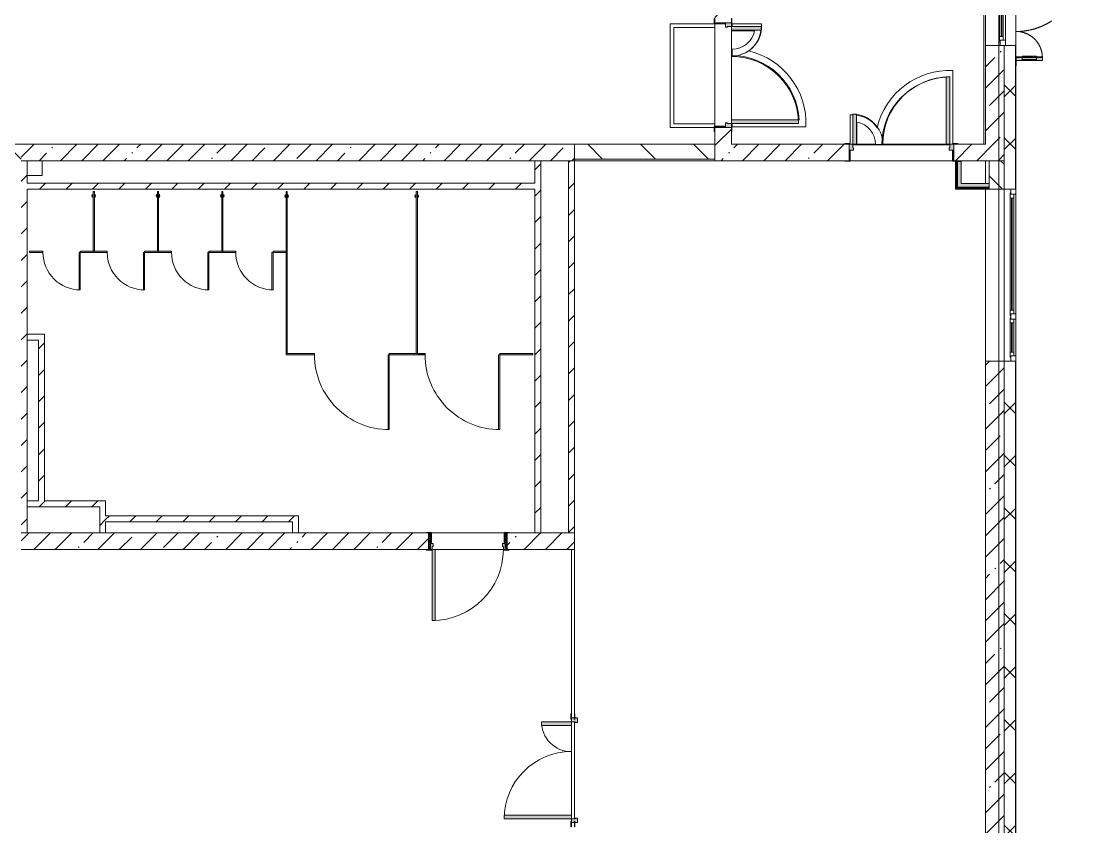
# Model space of a CAD drawing. Header units: millimetres. Extents: x 35363 to 232034, y -8553 to 29000.
# Drawn here: x 216954 to 231129, y 1470 to 12246 of the extents above; entities that cross this region are included whole.
import ezdxf

# ---------------------------------------------------------------- set-up
doc = ezdxf.new("R2010")
doc.units = ezdxf.units.MM
doc.linetypes.add('200_ШТРИХ__ш1_п0_6_', pattern=[800, 500, -300])
doc.linetypes.add('Осевая', pattern=[3175, 635, -476.25, 1587.5, -476.25])
for name, color, linetype, lineweight in [('A-DETL-MBND-1', 7, '200_ШТРИХ__ш1_п0_6_', 9), ('A-DOOR-7', 7, 'Continuous', 5), ('A-GENM', 7, 'Continuous', 5), ('A-GLAZ-2', 7, 'Continuous', 5), ('A-WALL', 7, 'Continuous', 9), ('A-WALL-2', 7, 'Continuous', 5), ('I-WALL-3', 7, 'Continuous', 5), ('Оси', 7, 'Continuous', 9), ('Оси-2', 7, 'Осевая', 9)]:
    doc.layers.add(name, color=color, linetype=linetype, lineweight=lineweight)
for name, color, linetype, lineweight, true_color in [('A-DOOR-3', 7, 'Continuous', 5, 0xaaaaaa), ('A-DOOR-4', 7, 'Continuous', 5, 0xe2e2e2), ('A-DOOR-FRAM-4', 7, 'Continuous', 5, 0xe2e2e2), ('A-DOOR-FRAM-5', 7, 'Continuous', 5, 0xaaaaaa), ('A-FLOR-1', 7, 'Continuous', 5, 0xaaaaaa), ('A-GENM-2', 7, 'Continuous', 5, 0xe2ddcd), ('I-WALL-2', 7, 'Continuous', 9, 0xe7e7e7)]:
    doc.layers.add(name, color=color, linetype=linetype, lineweight=lineweight, true_color=true_color)
pattern_1 = [(45, (105024.03, 0), (-176.7767, 176.7767), [])]
pattern_2 = [(45, (105024.03, 0), (-285.1231, 285.1231), []), (45, (105309.15, 0), (-285.1231, 285.1231), [504.031, -100.806, 16.764, -84.042])]
pattern_3 = [(45, (105024, 0), (-530.33, 530.33), []), (135, (105024, 0), (-530.33, -530.33), [])]

# ---------------------------------------------------------------- blocks, each defined once
blk = doc.blocks.new('110_Дверь_СКБ_2Ст - Д-5_п_ Из игровой в коридор-32679362-2_6_2_птичка')
at = {"layer": 'A-DOOR-4'}
for points in [[(612.5, 110), (662.5, 110), (662.5, 1010), (612.5, 1010), (612.5, 149.9)], [(-587.5, 110), (-587.5, 510), (-637.5, 510), (-637.5, 110)], [(697.5, -110), (712.5, -110), (712.5, 30), (697.5, 30)]]:
    blk.add_hatch(color=256, dxfattribs=at).paths.add_polyline_path(points)
h = blk.add_hatch(color=256, dxfattribs=at)
h.paths.add_polyline_path([(712.5, 30), (712.5, 110), (662.5, 110), (662.5, 60), (652.5, 60), (652.5, 30), (703.9, 30)])
h.paths.add_polyline_path([(-627.5, 30), (-627.5, 60), (-637.5, 60), (-637.5, 110), (-687.5, 110), (-687.5, 30)])
at = {"layer": 'A-DOOR-FRAM-4'}
for points in [[(-672.5, 110), (-672.5, 118), (-742.5, 118), (-742.5, 110)], [(-672.5, -110), (-672.5, 30), (-687.5, 30), (-687.5, -110)], [(767.5, 110), (767.5, 118), (697.5, 118), (697.5, 110), (703.9, 110)], [(-672.5, -118), (-672.5, -110), (-742.5, -110), (-742.5, -118)], [(767.5, -118), (767.5, -110), (697.5, -110), (697.5, -118), (703.9, -118)]]:
    blk.add_hatch(color=256, dxfattribs=at).paths.add_polyline_path(points)
at = {"layer": 'A-DOOR-3'}
for p, q in [((662.5, 1010), (612.5, 1010)), ((612.5, 1010), (612.5, 110)), ((662.5, 110), (662.5, 1010)), ((-637.5, 510), (-637.5, 110)), ((-587.5, 510), (-637.5, 510)), ((-587.5, 110), (-587.5, 510)), ((-637.5, 110), (-587.5, 110)), ((612.5, 110), (662.5, 110))]:
    blk.add_line(p, q, dxfattribs=at)
for centre, radius, start, end in [((662.5, 110), 900, 90, 180), ((-637.5, 110), 400, 360, 90)]:
    blk.add_arc(centre, radius, start, end, dxfattribs=at)
at = {"layer": 'A-DOOR-FRAM-5'}
for p, q in [((-672.5, 118), (-742.5, 118)), ((-742.5, 118), (-742.5, 110)), ((-742.5, 110), (-672.5, 110)), ((-637.5, 110), (-687.5, 110)), ((-687.5, 110), (-687.5, 30)), ((-687.5, 30), (-627.5, 30)), ((-672.5, 30), (-687.5, 30)), ((-687.5, 30), (-687.5, -110)), ((-672.5, 110), (-672.5, 118)), ((-672.5, -110), (-672.5, 30)), ((-637.5, 60), (-637.5, 110)), ((-627.5, 60), (-637.5, 60)), ((-627.5, 30), (-627.5, 60)), ((662.5, 60), (652.5, 60)), ((652.5, 60), (652.5, 30)), ((652.5, 30), (712.5, 30)), ((662.5, 110), (662.5, 60)), ((712.5, 110), (662.5, 110)), ((767.5, 118), (697.5, 118)), ((697.5, 118), (697.5, 110)), ((697.5, 110), (767.5, 110)), ((712.5, 30), (697.5, 30)), ((697.5, 30), (697.5, -110)), ((712.5, 30), (712.5, 110)), ((712.5, -110), (712.5, 30)), ((767.5, 110), (767.5, 118)), ((-672.5, -110), (-742.5, -110)), ((-742.5, -110), (-742.5, -118)), ((-742.5, -118), (-672.5, -118)), ((-687.5, -110), (-672.5, -110)), ((-672.5, -118), (-672.5, -110)), ((697.5, -110), (712.5, -110)), ((767.5, -110), (697.5, -110)), ((697.5, -110), (697.5, -118)), ((697.5, -118), (767.5, -118)), ((767.5, -118), (767.5, -110))]:
    blk.add_line(p, q, dxfattribs=at)
blk = doc.blocks.new('110_Дверь_СКБ_2Ст - Д-1_л_Лестничная клетка EIS60 2-32142534-2_6_2_птичка')
at = {"layer": 'A-DOOR-4'}
for points in [[(662, 110), (662, 1010), (612, 1010), (612, 110)], [(-588, 510), (-638, 510), (-638, 110), (-588, 110), (-588, 343)], [(712, 30), (698, 30), (698, -110), (712, -110)]]:
    blk.add_hatch(color=256, dxfattribs=at).paths.add_polyline_path(points)
h = blk.add_hatch(color=256, dxfattribs=at)
h.paths.add_polyline_path([(712, 110), (662, 110), (662, 60), (652, 60), (652, 30), (712, 30)])
h.paths.add_polyline_path([(-628, 30), (-628, 60), (-638, 60), (-638, 110), (-688, 110), (-688, 30)])
at = {"layer": 'A-DOOR-FRAM-4'}
for points in [[(-672, 110), (-672, 118), (-743, 118), (-743, 110)], [(-672, 30), (-688, 30), (-688, -110), (-672, -110)], [(768, 110), (768, 118), (698, 118), (698, 110)], [(-672, -110), (-743, -113), (-743, -118), (-672, -113)], [(768, -118), (768, -110), (698, -110), (698, -118)]]:
    blk.add_hatch(color=256, dxfattribs=at).paths.add_polyline_path(points)
at = {"layer": 'A-DOOR-3'}
for p, q in [((662, 1010), (612, 1010)), ((612, 1010), (612, 110)), ((662, 110), (662, 1010)), ((-638, 510), (-638, 110)), ((-588, 510), (-638, 510)), ((-588, 110), (-588, 510)), ((-638, 110), (-588, 110)), ((612, 110), (662, 110))]:
    blk.add_line(p, q, dxfattribs=at)
for centre, radius, start, end in [((662, 110), 900, 90, 180), ((-638, 110), 400, 360, 90)]:
    blk.add_arc(centre, radius, start, end, dxfattribs=at)
at = {"layer": 'A-DOOR-FRAM-5'}
for p, q in [((-672, 118), (-743, 118)), ((-743, 118), (-743, 110)), ((-743, 110), (-672, 110)), ((-638, 110), (-688, 110)), ((-688, 110), (-688, 30)), ((-688, 30), (-628, 30)), ((-672, 30), (-688, 30)), ((-688, 30), (-688, -110)), ((-672, 110), (-672, 118)), ((-672, -110), (-672, 30)), ((-638, 60), (-638, 110)), ((-628, 60), (-638, 60)), ((-628, 30), (-628, 60)), ((662, 60), (652, 60)), ((652, 60), (652, 30)), ((652, 30), (712, 30)), ((662, 110), (662, 60)), ((712, 110), (662, 110)), ((768, 118), (698, 118)), ((698, 118), (698, 110)), ((698, 110), (768, 110)), ((712, 30), (698, 30)), ((698, 30), (698, -110)), ((712, 30), (712, 110)), ((712, -110), (712, 30)), ((768, 110), (768, 118)), ((-672, -110), (-743, -110)), ((-743, -110), (-743, -118)), ((-743, -118), (-672, -118)), ((-688, -110), (-672, -110)), ((-672, -118), (-672, -110)), ((698, -110), (712, -110)), ((768, -110), (698, -110)), ((698, -110), (698, -118)), ((698, -118), (768, -118)), ((768, -118), (768, -110))]:
    blk.add_line(p, q, dxfattribs=at)
blk = doc.blocks.new('110_Дверь_СКБ_1Ст_Внутренняя1 - Д-7а_л__950x2100h_Туалет-V118-2_6_2_птичка')
at = {"layer": 'A-DOOR-3'}
h = blk.add_hatch(dxfattribs=at)
h.set_pattern_fill('FP_124', color=256, style=0, pattern_type=2)
h.set_pattern_definition([(135, (1776.41, 174.685), (-14.14214, -14.14214), []), (225, (1776.41, 174.685), (14.14214, -14.14214), [])])
h.paths.add_polyline_path([(537.5, 110), (512.5, 110), (512.5, -110), (537.5, -110)])
at = {"layer": 'A-DOOR-4'}
h = blk.add_hatch(color=256, dxfattribs=at)
h.paths.add_polyline_path([(487.5, 110), (487.5, 70), (477.5, 70), (477.5, 30), (512.5, 30), (512.5, 110)])
h.paths.add_polyline_path([(-462.5, 110), (-487.5, 110), (-487.5, 30), (-452.5, 30), (-452.5, 70), (-462.5, 70)])
at = {"layer": 'A-DOOR-FRAM-4'}
for points in [[(447.5, 1060), (447.5, 110), (487.5, 110), (487.5, 1060)], [(-472.5, 118), (-542.5, 118), (-542.5, 110), (-472.5, 110)], [(-472.5, 30), (-487.5, 30), (-487.5, -110), (-472.5, -110)], [(567.5, 118), (497.5, 118), (497.5, 110), (567.5, 110)], [(512.5, 30), (497.5, 30), (497.5, -110), (512.5, -110)], [(-472.5, -110), (-542.5, -110), (-542.5, -118), (-472.5, -118)], [(567.5, -110), (497.5, -110), (497.5, -118), (567.5, -118)]]:
    blk.add_hatch(color=256, dxfattribs=at).paths.add_polyline_path(points)
at = {"layer": 'A-DOOR-FRAM-5'}
h = blk.add_hatch(dxfattribs=at)
h.set_pattern_fill('FP_125', color=256, style=0, pattern_type=2)
h.set_pattern_definition([(45, (-346.384, 174.685), (-14.1421, 14.1421), []), (135, (-346.384, 174.685), (-14.1421, -14.1421), [])])
h.paths.add_polyline_path([(-510.2, 110), (-512.5, 110), (-510.2, -110), (-487.5, -110), (-487.5, 110)])
at = {"layer": 'A-DOOR-3'}
for p, q in [((487.5, 1060), (447.5, 1060)), ((447.5, 1060), (447.5, 110)), ((487.5, 110), (487.5, 1060)), ((447.5, 110), (487.5, 110))]:
    blk.add_line(p, q, dxfattribs=at)
blk.add_arc((487.5, 110), 950, 90, 180, dxfattribs=at)
at = {"layer": 'A-DOOR-FRAM-5'}
for p, q in [((-472.5, 118), (-542.5, 118)), ((-542.5, 118), (-542.5, 110)), ((-542.5, 110), (-472.5, 110)), ((-487.5, 110), (-512.5, 110)), ((-512.5, 110), (-512.5, -110)), ((-462.5, 110), (-487.5, 110)), ((-487.5, 110), (-487.5, 30)), ((-487.5, -110), (-487.5, 110)), ((-472.5, 110), (-487.5, 110)), ((-487.5, 110), (-487.5, 109)), ((-487.5, 109), (-472.5, 109)), ((-487.5, 30), (-452.5, 30)), ((-472.5, 30), (-487.5, 30)), ((-487.5, 30), (-487.5, -110)), ((-472.5, 110), (-472.5, 118)), ((-472.5, 109), (-472.5, 110)), ((-472.5, -110), (-472.5, 30)), ((-462.5, 70), (-462.5, 110)), ((-452.5, 70), (-462.5, 70)), ((-452.5, 30), (-452.5, 70)), ((487.5, 70), (477.5, 70)), ((477.5, 70), (477.5, 30)), ((477.5, 30), (512.5, 30)), ((487.5, 110), (487.5, 70)), ((512.5, 110), (487.5, 110)), ((567.5, 118), (497.5, 118)), ((497.5, 118), (497.5, 110)), ((512.5, 110), (497.5, 110)), ((497.5, 110), (497.5, 109)), ((497.5, 110), (567.5, 110)), ((497.5, 109), (512.5, 109)), ((512.5, 30), (497.5, 30)), ((497.5, 30), (497.5, -110)), ((512.5, 30), (512.5, 110)), ((537.5, 110), (512.5, 110)), ((512.5, 110), (512.5, -110)), ((512.5, 109), (512.5, 110)), ((512.5, -110), (512.5, 30)), ((537.5, -110), (537.5, 110)), ((567.5, 110), (567.5, 118)), ((-472.5, -110), (-542.5, -110)), ((-542.5, -110), (-542.5, -118)), ((-542.5, -118), (-472.5, -118)), ((-512.5, -110), (-487.5, -110)), ((-487.5, -110), (-472.5, -110)), ((-472.5, -118), (-472.5, -110)), ((497.5, -110), (512.5, -110)), ((567.5, -110), (497.5, -110)), ((497.5, -110), (497.5, -118)), ((497.5, -118), (567.5, -118)), ((512.5, -110), (537.5, -110)), ((567.5, -118), (567.5, -110))]:
    blk.add_line(p, q, dxfattribs=at)
blk = doc.blocks.new('120_Окно_СКБ_1Ст - 120_Окно_СКБ_1Ст 1200х2500_h_ с форточкой2-24160662-2_6_2_птичка')
at = {"layer": 'A-GLAZ-2'}
for p, q in [((-600, -127), (-600, -57)), ((-600, -57), (-530, -57)), ((600, -57), (-600, -57)), ((-530, -127), (-600, -127)), ((-600, -127), (-550, -127)), ((-530, -127), (-550, -127)), ((-550, -127), (-550, -137)), ((-550, -137), (550, -137)), ((550, -137), (-550, -137)), ((-530, -57), (-530, -127)), ((530, -87), (-530, -87)), ((-530, -87), (-530, -127)), ((-480, -137), (-480, -87)), ((-480, -107), (480, -107)), ((480, -117), (-480, -117)), ((480, -137), (480, -87)), ((530, -127), (530, -57)), ((530, -57), (600, -57)), ((530, -127), (530, -87)), ((600, -127), (530, -127)), ((550, -127), (530, -127)), ((550, -127), (600, -127)), ((550, -137), (550, -127)), ((600, -57), (600, -127))]:
    blk.add_line(p, q, dxfattribs=at)
blk = doc.blocks.new('120_Окно_СКБ_2Ст_Фрамуга сверху - 120_Окно_СКБ_2Ст_2300х2500_h_ ДОО-22877051-2_6_2_птичка')
at = {"layer": 'A-GLAZ-2'}
for p, q in [((-1150, 13), (-1150, 83)), ((-1150, 83), (-1080, 83)), ((1150, 83), (-1150, 83)), ((-1080, 13), (-1150, 13)), ((-1150, 13), (-1100, 13)), ((-1080, 13), (-1100, 13)), ((-1100, 13), (-1100, 3)), ((-1100, 3), (540, 3)), ((540, 3), (-1100, 3)), ((-1080, 83), (-1080, 13)), ((-1080, 83), (1080, 83)), ((520, 53), (-1080, 53)), ((-1080, 53), (-1080, 13)), ((-1030, 3), (-1030, 53)), ((-1030, 33), (470, 33)), ((470, 23), (-1030, 23)), ((470, 3), (470, 53)), ((520, 13), (520, 83)), ((520, 83), (590, 83)), ((520, 13), (520, 53)), ((590, 13), (520, 13)), ((540, 13), (520, 13)), ((540, 13), (570, 13)), ((540, 13), (570, 13)), ((540, 3), (540, 13)), ((590, 13), (570, 13)), ((570, 13), (570, 3)), ((570, 3), (1100, 3)), ((1100, 3), (570, 3)), ((590, 83), (590, 13)), ((1080, 53), (590, 53)), ((590, 53), (590, 13)), ((640, 3), (640, 53)), ((640, 33), (1030, 33)), ((1030, 23), (640, 23)), ((1030, 3), (1030, 53)), ((1080, 13), (1080, 83)), ((1080, 83), (1150, 83)), ((1080, 13), (1080, 53)), ((1150, 13), (1080, 13)), ((1100, 13), (1080, 13)), ((1100, 13), (1150, 13)), ((1100, 3), (1100, 13)), ((1150, 83), (1150, 13))]:
    blk.add_line(p, q, dxfattribs=at)
blk = doc.blocks.new('Дверь_Витражная_СКБ_2Ст - ВН-6-31912847-2_6_2_птичка')
at = {"layer": 'A-DETL-MBND-1'}
for points in [[(-643, -20), (-643, -370), (-598, -370), (-598, -20)], [(562, -884), (607, -884), (607, -20), (562, -20)]]:
    blk.add_hatch(color=256, dxfattribs=at).paths.add_polyline_path(points)
for p, q in [((-607, -20), (-715, -20)), ((-715, -20), (-607, -20)), ((-598, -20), (-643, -20)), ((-643, -370), (-643, -20)), ((-598, -20), (-643, -20)), ((-643, -20), (-643, -370)), ((-643, -100), (-598, -100)), ((-633, -290), (-633, -100)), ((-607, -370), (-607, -20)), ((-598, -370), (-598, -20)), ((-598, -370), (-598, -20)), ((-589, -290), (-589, -100)), ((553, -804), (553, -100)), ((562, -20), (607, -20)), ((562, -884), (562, -20)), ((562, -20), (562, -884)), ((607, -20), (562, -20)), ((607, -100), (562, -100)), ((597, -804), (597, -100)), ((607, -884), (607, -20)), ((607, -884), (607, -20)), ((607, -20), (715, -20)), ((607, -20), (715, -20)), ((607, -884), (607, -20)), ((-643, -290), (-598, -290)), ((-643, -370), (-598, -370)), ((-643, -370), (-598, -370)), ((607, -804), (562, -804)), ((607, -884), (562, -884)), ((562, -884), (607, -884))]:
    blk.add_line(p, q, dxfattribs=at)
for centre, radius, start, end in [((-607, -20), 350, 270, 0), ((607, -20), 864, 180, 270)]:
    blk.add_arc(centre, radius, start, end, dxfattribs=at)
blk = doc.blocks.new('131_Сантехническая перегородка_Дверь 5 - СД-1-V203-2_6_2_птичка')
at = {"layer": 'A-GENM-2'}
for points in [[(70, 8), (70, -8), (250, -8), (250, 8)], [(750, 8), (750, -8), (930, -8), (930, 8)]]:
    blk.add_hatch(color=256, dxfattribs=at).paths.add_polyline_path(points)
at = {"layer": 'A-DOOR-7'}
for p, q in [((266, 508), (250, 508)), ((250, 8), (250, 508)), ((266, 8), (266, 508)), ((266, 8), (250, 8))]:
    blk.add_line(p, q, dxfattribs=at)
blk.add_arc((250, 8), 500, 360, 90, dxfattribs=at)
at = {"layer": 'A-GENM'}
for p, q in [((250, 8), (70, 8)), ((70, 8), (70, -8)), ((250, -8), (250, 8)), ((930, 8), (750, 8)), ((750, 8), (750, -8)), ((930, -8), (930, 8)), ((70, -8), (250, -8)), ((750, -8), (930, -8))]:
    blk.add_line(p, q, dxfattribs=at)
blk = doc.blocks.new('131_Сантехническая перегородка 6 - СП-1-V201-2_6_2_птичка')
at = {"layer": 'A-GENM-2'}
blk.add_hatch(color=256, dxfattribs=at).paths.add_polyline_path([(800, 8), (0, 8), (0, -8), (800, -8)])
at = {"layer": 'A-GENM'}
for p, q in [((800, 8), (0, 8)), ((0, 8), (0, -8)), ((800, -8), (800, 8)), ((0, -8), (800, -8))]:
    blk.add_line(p, q, dxfattribs=at)
at = {"layer": 'A-GENM', "flags": 128}
for points in [[(71, 8), (71, 9), (71, 9), (70, 9), (70, 10), (70, 10), (69, 11), (69, 11), (68, 12), (68, 12), (67, 12), (67, 13), (66, 13), (66, 13), (65, 14), (65, 14), (64, 14), (64, 14), (63, 14), (62, 15), (62, 15), (61, 15), (61, 15), (60, 15), (59, 15), (59, 15), (58, 15), (58, 15), (57, 15), (56, 15), (56, 15), (55, 15), (55, 15), (54, 14), (54, 14), (53, 14), (52, 14), (52, 13), (51, 13), (51, 13), (50, 13), (50, 12), (49, 12), (49, 11), (48, 11), (48, 11), (48, 10), (47, 10), (47, 9), (46, 9), (46, 8), (46, 8)], [(46, -8), (46, -9), (47, -9), (47, -9), (47, -10), (48, -10), (48, -11), (49, -11), (49, -12), (50, -12), (50, -12), (51, -13), (51, -13), (52, -13), (52, -14), (53, -14), (53, -14), (54, -14), (54, -14), (55, -15), (56, -15), (56, -15), (57, -15), (57, -15), (58, -15), (59, -15), (59, -15), (60, -15), (60, -15), (61, -15), (62, -15), (62, -15), (63, -15), (63, -14), (64, -14), (64, -14), (65, -14), (66, -13), (66, -13), (67, -13), (67, -13), (68, -12), (68, -12), (69, -11), (69, -11), (69, -11), (70, -10), (70, -10), (71, -9), (71, -9), (71, -8), (71, -8)]]:
    blk.add_lwpolyline(points, dxfattribs=at)
at = {"layer": 'A-GENM'}
for radius, start, end in [(24.6, 19.9113, 160.0887), (17.6, 45, 135), (17.6, 45, 135), (15.1, 45, 135), (24.6, 199.9113, 340.0887), (17.6, 225, 315), (17.6, 225, 315), (15.1, 225, 315)]:
    blk.add_arc((59, 0), radius, start, end, dxfattribs=at)
blk = doc.blocks.new('131_Сантехническая перегородка 7 - СП-1-V200-2_6_2_птичка')
at = {"layer": 'A-GENM-2'}
blk.add_hatch(color=256, dxfattribs=at).paths.add_polyline_path([(2166, 8), (-4, 8), (-4, -8), (2166, -8)])
at = {"layer": 'A-GENM'}
for p, q in [((2166, 8), (-4, 8)), ((-4, 8), (-4, -8)), ((2166, -8), (2166, 8)), ((-4, -8), (2166, -8))]:
    blk.add_line(p, q, dxfattribs=at)
at = {"layer": 'A-GENM', "flags": 128}
for points in [[(71, 8), (71, 9), (71, 9), (70, 9), (70, 10), (70, 10), (69, 11), (69, 11), (68, 12), (68, 12), (67, 12), (67, 13), (66, 13), (66, 13), (65, 14), (65, 14), (64, 14), (64, 14), (63, 14), (62, 15), (62, 15), (61, 15), (61, 15), (60, 15), (59, 15), (59, 15), (58, 15), (58, 15), (57, 15), (56, 15), (56, 15), (55, 15), (55, 15), (54, 14), (54, 14), (53, 14), (52, 14), (52, 13), (51, 13), (51, 13), (50, 13), (50, 12), (49, 12), (49, 11), (48, 11), (48, 11), (48, 10), (47, 10), (47, 9), (46, 9), (46, 8), (46, 8)], [(46, -8), (46, -9), (47, -9), (47, -9), (47, -10), (48, -10), (48, -11), (49, -11), (49, -12), (50, -12), (50, -12), (51, -13), (51, -13), (52, -13), (52, -14), (53, -14), (53, -14), (54, -14), (54, -14), (55, -15), (56, -15), (56, -15), (57, -15), (57, -15), (58, -15), (59, -15), (59, -15), (60, -15), (60, -15), (61, -15), (62, -15), (62, -15), (63, -15), (63, -14), (64, -14), (64, -14), (65, -14), (66, -13), (66, -13), (67, -13), (67, -13), (68, -12), (68, -12), (69, -11), (69, -11), (69, -11), (70, -10), (70, -10), (71, -9), (71, -9), (71, -8), (71, -8)]]:
    blk.add_lwpolyline(points, dxfattribs=at)
at = {"layer": 'A-GENM'}
for radius, start, end in [(24.6, 19.9113, 160.0887), (17.6, 45, 135), (17.6, 45, 135), (15.1, 45, 135), (24.6, 199.9113, 340.0887), (17.6, 225, 315), (17.6, 225, 315), (15.1, 225, 315)]:
    blk.add_arc((59, 0), radius, start, end, dxfattribs=at)
blk = doc.blocks.new('131_Сантехническая перегородка_Дверь МГН - СД-1-V202-2_6_2_птичка')
at = {"layer": 'A-GENM-2'}
for points in [[(-370, 8), (-370, -8), (10, -8), (10, 8)], [(1010, 8), (1010, -8), (1390, -8), (1390, 8)]]:
    blk.add_hatch(color=256, dxfattribs=at).paths.add_polyline_path(points)
at = {"layer": 'A-DOOR-7'}
for p, q in [((10, 1008), (26, 1008)), ((10, 8), (10, 1008)), ((26, 8), (26, 1008)), ((10, 8), (26, 8))]:
    blk.add_line(p, q, dxfattribs=at)
blk.add_arc((10, 8), 1000, 360, 90, dxfattribs=at)
at = {"layer": 'A-GENM'}
for p, q in [((10, 8), (-370, 8)), ((-370, 8), (-370, -8)), ((10, -8), (10, 8)), ((1390, 8), (1010, 8)), ((1010, 8), (1010, -8)), ((1390, -8), (1390, 8)), ((-370, -8), (10, -8)), ((1010, -8), (1390, -8))]:
    blk.add_line(p, q, dxfattribs=at)
blk = doc.blocks.new('131_Сантехническая перегородка_Дверь МГН 2 - СД-1-V204-2_6_2_птичка')
at = {"layer": 'A-GENM-2'}
for points in [[(-430, 8), (-430, -8), (10, -8), (10, 8)], [(1010, 8), (1010, -8), (1110, -8), (1110, 8)]]:
    blk.add_hatch(color=256, dxfattribs=at).paths.add_polyline_path(points)
at = {"layer": 'A-DOOR-7'}
for p, q in [((10, 1008), (26, 1008)), ((10, 8), (10, 1008)), ((26, 8), (26, 1008)), ((10, 8), (26, 8))]:
    blk.add_line(p, q, dxfattribs=at)
blk.add_arc((10, 8), 1000, 360, 90, dxfattribs=at)
at = {"layer": 'A-GENM'}
for p, q in [((10, 8), (-430, 8)), ((-430, 8), (-430, -8)), ((10, -8), (10, 8)), ((1110, 8), (1010, 8)), ((1010, 8), (1010, -8)), ((1110, -8), (1110, 8)), ((-430, -8), (10, -8)), ((1010, -8), (1110, -8))]:
    blk.add_line(p, q, dxfattribs=at)
blk = doc.blocks.new('110_Дверь_СКБ_2Ст - Д-5_п__в составе перегородки _не входит в спец__-32680317-2_6_2_птичка')
at = {"layer": 'A-DOOR-4'}
h = blk.add_hatch(color=256, dxfattribs=at)
h.paths.add_polyline_path([(712, -20), (712, 60), (652, 60), (652, 30), (662, 30), (662, -20)])
h.paths.add_polyline_path([(-628, 60), (-688, 60), (-688, -20), (-638, -20), (-638, 30), (-628, 30)])
for points in [[(-588, -380), (-588, -20), (-638, -20), (-638, -420), (-588, -420)], [(662, -920), (662, -20), (612, -20), (612, -920)]]:
    blk.add_hatch(color=256, dxfattribs=at).paths.add_polyline_path(points)
at = {"layer": 'A-DOOR-FRAM-4'}
for points in [[(-672, 28), (-743, 28), (-743, 20), (-672, 20)], [(768, 28), (698, 28), (698, 20), (768, 20)], [(-672, -20), (-743, -20), (-743, -28), (-672, -28)], [(768, -20), (698, -20), (698, -28), (768, -28)]]:
    blk.add_hatch(color=256, dxfattribs=at).paths.add_polyline_path(points)
at = {"layer": 'A-DOOR-3'}
for p, q in [((-638, -20), (-588, -20)), ((-638, -420), (-638, -20)), ((-588, -20), (-588, -420)), ((612, -20), (662, -20)), ((612, -920), (612, -20)), ((662, -20), (662, -920)), ((-588, -420), (-638, -420)), ((662, -920), (612, -920))]:
    blk.add_line(p, q, dxfattribs=at)
for centre, radius, start, end in [((-638, -20), 400, 270, 0), ((662, -20), 900, 180, 270)]:
    blk.add_arc(centre, radius, start, end, dxfattribs=at)
at = {"layer": 'A-DOOR-FRAM-5'}
for p, q in [((-743, 28), (-672, 28)), ((-743, 20), (-743, 28)), ((-672, 20), (-743, 20)), ((-688, 60), (-628, 60)), ((-688, -20), (-688, 60)), ((-688, 20), (-672, 20)), ((-688, 19), (-688, 20)), ((-672, 19), (-688, 19)), ((-672, 28), (-672, 20)), ((-672, 20), (-672, 19)), ((-638, 30), (-638, -20)), ((-628, 30), (-638, 30)), ((-628, 60), (-628, 30)), ((652, 60), (712, 60)), ((652, 30), (652, 60)), ((662, 30), (652, 30)), ((662, -20), (662, 30)), ((698, 20), (698, 28)), ((698, 28), (768, 28)), ((698, 19), (698, 20)), ((698, 20), (712, 20)), ((768, 20), (698, 20)), ((712, 19), (698, 19)), ((712, 60), (712, -20)), ((712, 20), (712, 19)), ((768, 28), (768, 20)), ((-743, -20), (-672, -20)), ((-743, -28), (-743, -20)), ((-672, -28), (-743, -28)), ((-638, -20), (-688, -20)), ((-672, -20), (-672, -28)), ((712, -20), (662, -20)), ((698, -28), (698, -20)), ((698, -20), (768, -20)), ((768, -28), (698, -28)), ((768, -20), (768, -28))]:
    blk.add_line(p, q, dxfattribs=at)

msp = doc.modelspace()

# ---------------------------------------------------------------- hatches: boundary and pattern name
at = {"layer": 'A-WALL-2'}
h = msp.add_hatch(dxfattribs=at)
h.set_pattern_fill('FP_83', color=256, style=0, pattern_type=2)
h.set_pattern_definition([(45, (105024.03, 0), (-353.5534, 353.5534), []), (135, (105024.03, 0), (-353.5534, -353.5534), [])])
h.paths.add_polyline_path([(230104, -250), (230254, -250), (230254, 7700), (230104, 7700), (230104, -100)])
h.paths.add_polyline_path([(230254, 10000), (230254, 11920), (230104, 11920), (230104, 10000)])
h.paths.add_polyline_path([(230254, 13120), (230254, 21400), (230104, 21400), (230104, 13120)])
h = msp.add_hatch(dxfattribs=at)
h.set_pattern_fill('FP_93', color=256, style=0, pattern_type=2)
h.set_pattern_definition([(135, (105024.03, 0), (-176.7767, -176.7767), [])])
h.paths.add_polyline_path([(230104, 10000), (230104, 10380), (229904, 10380), (229904, 10000)])
at = {"layer": 'I-WALL-2'}
for points in [[(229529, 10025), (229529, 10370), (229479, 10370), (229479, 10025)], [(229904, 10025), (229904, 10075), (229529, 10075), (229529, 10025), (229875.9, 10025)]]:
    msp.add_hatch(color=256, dxfattribs=at).paths.add_polyline_path(points)
at = {"layer": 'I-WALL-3'}
h = msp.add_hatch(dxfattribs=at)
h.set_pattern_fill('FP_91', color=256, style=0, pattern_type=2)
h.set_pattern_definition(pattern_2)
h.paths.add_polyline_path([(230104, 10600), (230104, 11920), (229854, 11920), (229854, 10600), (229875.9, 10600)])
h.paths.add_polyline_path([(229854, 13120), (230104, 13120), (230104, 21400), (229854, 21400), (229854, 13577.7)])
h = msp.add_hatch(dxfattribs=at)
h.set_pattern_fill('FP_91', color=256, style=0, pattern_type=2)
h.set_pattern_definition(pattern_2)
h.paths.add_polyline_path([(226234, 10600), (226454, 10600), (226454, 10825), (226234, 10825), (226234, 10639.9)])
h.paths.add_polyline_path([(226404, 12225), (226454, 12225), (226454, 13400), (226234, 13400), (226234, 12225), (226374, 12225)])
h.paths.add_polyline_path([(226247.2, 13900), (226454, 13900), (226454, 18600), (226234, 18600), (226234, 13900)])
h = msp.add_hatch(dxfattribs=at)
h.set_pattern_fill('FP_94', color=256, style=0, pattern_type=2)
h.set_pattern_definition([(135, (105024.03, 0), (-353.5534, -353.5534), [])])
h.paths.add_polyline_path([(224354, 10400), (226234, 10400), (226234, 10600), (224354, 10600)])
h.paths.add_polyline_path([(212674, 10400), (212729, 10400), (212729, 10600), (212374, 10600), (212374, 10400)])
h.paths.add_polyline_path([(216664.9, 10400), (216954, 10400), (216954, 10600), (216204, 10600), (216204, 10400), (216234, 10400)])
h.paths.add_polyline_path([(214694, 10400), (215254, 10400), (215254, 10600), (214129, 10600), (214129, 10400), (214329, 10400)])
h = msp.add_hatch(dxfattribs=at)
h.set_pattern_fill('FP_91', color=256, style=0, pattern_type=2)
h.set_pattern_definition(pattern_2)
h.paths.add_polyline_path([(224274, 10380), (224354, 10380), (224354, 10600), (216954, 10600), (216954, 10380), (222131.6, 10380)])
h = msp.add_hatch(dxfattribs=at)
h.set_pattern_fill('FP_91', color=256, style=0, pattern_type=2)
h.set_pattern_definition(pattern_2)
h.paths.add_polyline_path([(230104, 10380), (230104, 10600), (229429, 10600), (229429, 10380), (229904, 10380)])
h.paths.add_polyline_path([(227598.2, 10380), (228029, 10380), (228029, 10600), (226234, 10600), (226234, 10380)])
h = msp.add_hatch(dxfattribs=at)
h.set_pattern_fill('FP_95', color=256, style=0, pattern_type=2)
h.set_pattern_definition(pattern_1)
h.paths.add_polyline_path([(217034, 5400), (217034, 10380), (216954, 10380), (216954, 5400)])
h = msp.add_hatch(dxfattribs=at)
h.set_pattern_fill('FP_95', color=256, style=0, pattern_type=2)
h.set_pattern_definition(pattern_1)
h.paths.add_polyline_path([(223824, 5400), (223904, 5400), (223904, 10380), (223824, 10380), (223824, 5939.6)])
h = msp.add_hatch(dxfattribs=at)
h.set_pattern_fill('FP_95', color=256, style=0, pattern_type=2)
h.set_pattern_definition(pattern_1)
h.paths.add_polyline_path([(224354, 5400), (224354, 10380), (224274, 10380), (224274, 5400)])
h = msp.add_hatch(dxfattribs=at)
h.set_pattern_fill('FP_183', color=256, style=0, pattern_type=2)
h.set_pattern_definition(pattern_3)
h.paths.add_polyline_path([(229466.5, 10000), (229466.5, 10370), (229454, 10370), (229454, 10000)])
h = msp.add_hatch(dxfattribs=at)
h.set_pattern_fill('FP_183', color=256, style=0, pattern_type=2)
h.set_pattern_definition(pattern_3)
h.paths.add_polyline_path([(229479, 10012.5), (229479, 10370), (229466.5, 10370), (229466.5, 10012.5)])
h = msp.add_hatch(dxfattribs=at)
h.set_pattern_fill('FP_95', color=256, style=0, pattern_type=2)
h.set_pattern_definition(pattern_1)
h.paths.add_polyline_path([(217034, 10000), (223824, 10000), (223824, 10080), (217034, 10080), (217034, 10052.4)])
h = msp.add_hatch(dxfattribs=at)
h.set_pattern_fill('FP_183', color=256, style=0, pattern_type=2)
h.set_pattern_definition(pattern_3)
h.paths.add_polyline_path([(229466.5, 10000), (229904, 10000), (229904, 10012.5), (229466.5, 10012.5)])
h = msp.add_hatch(dxfattribs=at)
h.set_pattern_fill('FP_183', color=256, style=0, pattern_type=2)
h.set_pattern_definition(pattern_3)
h.paths.add_polyline_path([(229479, 10012.5), (229904, 10012.5), (229904, 10025), (229479, 10025)])
h = msp.add_hatch(dxfattribs=at)
h.set_pattern_fill('FP_95', color=256, style=0, pattern_type=2)
h.set_pattern_definition(pattern_1)
h.paths.add_polyline_path([(217264, 5830), (217264, 7980), (217184, 7980), (217184, 5830)])
h = msp.add_hatch(dxfattribs=at)
h.set_pattern_fill('FP_91', color=256, style=0, pattern_type=2)
h.set_pattern_definition(pattern_2)
h.paths.add_polyline_path([(230104, -100), (230104, 7700), (229854, 7700), (229854, -100)])
h = msp.add_hatch(dxfattribs=at)
h.set_pattern_fill('FP_95', color=256, style=0, pattern_type=2)
h.set_pattern_definition(pattern_1)
h.paths.add_polyline_path([(216664.9, 6620), (216954, 6620), (216954, 6700), (216254, 6700), (216254, 6620), (216284, 6620)])
h.paths.add_polyline_path([(214842.7, 6620), (215304, 6620), (215304, 6700), (214774, 6700), (214774, 6620)])
h = msp.add_hatch(dxfattribs=at)
h.set_pattern_fill('FP_95', color=256, style=0, pattern_type=2)
h.set_pattern_definition(pattern_1)
h.paths.add_polyline_path([(218004, 5750), (218004, 5830), (217034, 5830), (217034, 5750)])
h = msp.add_hatch(dxfattribs=at)
h.set_pattern_fill('FP_95', color=256, style=0, pattern_type=2)
h.set_pattern_definition(pattern_1)
h.paths.add_polyline_path([(218004, 5400), (218084, 5400), (218084, 5830), (218004, 5830), (218004, 5750)])
h = msp.add_hatch(dxfattribs=at)
h.set_pattern_fill('FP_95', color=256, style=0, pattern_type=2)
h.set_pattern_definition(pattern_1)
h.paths.add_polyline_path([(220584, 5550), (220584, 5630), (218084, 5630), (218084, 5550), (218487.1, 5550)])
h = msp.add_hatch(dxfattribs=at)
h.set_pattern_fill('FP_95', color=256, style=0, pattern_type=2)
h.set_pattern_definition(pattern_1)
h.paths.add_polyline_path([(220664, 5400), (220664, 5630), (220584, 5630), (220584, 5400)])
h = msp.add_hatch(dxfattribs=at)
h.set_pattern_fill('FP_91', color=256, style=0, pattern_type=2)
h.set_pattern_definition(pattern_2)
h.paths.add_polyline_path([(224354, 5180), (224354, 5400), (223454, 5400), (223454, 5180), (224314, 5180)])
h.paths.add_polyline_path([(216954, 5180), (222404, 5180), (222404, 5400), (216954, 5400)])

# ---------------------------------------------------------------- linework, layer by layer
at = {"layer": 'A-FLOR-1'}
for p, q in [((229833, 10600), (229833, 13450)), ((225634, 12211.1), (225634, 10821.8)), ((226226, 12211.1), (225634, 12211.1)), ((226234, 12161.1), (226234, 12210)), ((226857.9, 12208.3), (226464.3, 12208.3)), ((226464.3, 12208.3), (226464.3, 12175)), ((225684, 10871.8), (225684, 12161.1)), ((225684, 12161.1), (226234, 12161.1)), ((226464.3, 12125), (226464.3, 12118.3)), ((226464.3, 12118.3), (226764.1, 12118.3)), ((226464.3, 11869.8), (226464.3, 11786.7)), ((229327.9, 11495.1), (229327.9, 10597.4)), ((229417.9, 10608), (229417.9, 11585.5)), ((227362.1, 10924.2), (227354, 10924.2)), ((228043.8, 10990.9), (228043.8, 10608)), ((225634, 10821.8), (226226, 10821.8)), ((226234, 10871.8), (225684, 10871.8)), ((226234, 10840), (226234, 10871.8)), ((226464.3, 10875), (226464.3, 10834.2)), ((226464.3, 10834.2), (227452.4, 10834.2)), ((228133.8, 10597.4), (228133.8, 10897.1)), ((228079, 10597.4), (228133.8, 10597.4)), ((228079, 10590), (229379, 10590)), ((228382.3, 10597.4), (228465.4, 10597.4)), ((229327.9, 10597.4), (229379, 10597.4)), ((217234, 10380), (217234, 10180)), ((226234, 10380), (224354, 10380)), ((217234, 10180), (217034, 10180))]:
    msp.add_line(p, q, dxfattribs=at)
for centre, radius, start, end in [((226464.3, 12174.8), 395, 304.42231, 4.87345), ((226464.3, 12174.8), 305, 270, 349.33549), ((226453.3, 10876.8), 910, 2.99005, 89.3074), ((226453.3, 10876.8), 1000, 357.56236, 76.45029), ((229375.3, 10586.4), 1000, 87.56236, 166.45029), ((229375.3, 10586.4), 910, 92.99005, 179.3074), ((228077.3, 10597.4), 395, 89.75521, 94.87345), ((228077.3, 10597.4), 395, 34.42231, 82.4559), ((228077.3, 10597.4), 305, 360, 79.33549)]:
    msp.add_arc(centre, radius, start, end, dxfattribs=at)
at = {"layer": 'A-WALL'}
for p, q in [((230104, 11920), (230104, 10600)), ((230254, 10000), (230254, 11920)), ((230257, 10000), (230257, 11920)), ((224354, 10600), (224354, 10400)), ((226234, 10400), (226234, 10600)), ((217034, 10380), (216954, 10380)), ((224354, 10380), (224274, 10380)), ((229466.5, 10012.5), (229466.5, 10370)), ((229479, 10025), (229479, 10370)), ((230104, 10380), (229904, 10380)), ((230104, 10380), (230104, 10000)), ((229904, 10012.5), (229466.5, 10012.5)), ((229904, 10025), (229479, 10025)), ((230254, -250), (230254, 7700)), ((230257, -253), (230257, 7700)), ((216954, 5400), (217034, 5400)), ((223824, 5400), (223904, 5400)), ((224354, 5400), (224274, 5400)), ((224354, 5180), (224314, 5180))]:
    msp.add_line(p, q, dxfattribs=at)
at = {"layer": 'A-WALL-2'}
for p, q in [((230262, -258), (230262, 21558)), ((230262, 11920), (230104, 11920)), ((230104, 10600), (230104, 10380)), ((229904, 10380), (229904, 10075)), ((229904, 10000), (230262, 10000)), ((230262, 7700), (230104, 7700))]:
    msp.add_line(p, q, dxfattribs=at)
at = {"layer": 'I-WALL-3'}
for p, q in [((229854, 18412.5), (229854, 10600)), ((226234, 10871.8), (226234, 12161.1)), ((226454, 12125), (226454, 10925)), ((230104, 11920), (229854, 11920)), ((226234, 10770), (226234, 10600)), ((226454, 10600), (226454, 10770)), ((226234, 10600), (216234, 10600)), ((227974, 10600), (226454, 10600)), ((228133.8, 10600), (228382.1, 10600)), ((228465.6, 10600), (229327.9, 10600)), ((229854, 10600), (229484, 10600)), ((217034, 10080), (217034, 10380)), ((217034, 10380), (224274, 10380)), ((223824, 10380), (223824, 10080)), ((223904, 5400), (223904, 10380)), ((224274, 10380), (224274, 5400)), ((224354, 10400), (226234, 10400)), ((224354, 5400), (224354, 10400)), ((226234, 10400), (226234, 10380)), ((226234, 10380), (227974, 10380)), ((229414, 10380), (228044, 10380)), ((229454, 10370), (229454, 10000)), ((229529, 10370), (229454, 10370)), ((229484, 10380), (229904, 10380)), ((229529, 10075), (229529, 10370)), ((229854, 10075), (229854, 10380)), ((223824, 10080), (217034, 10080)), ((229904, 10075), (229529, 10075)), ((229904, 10000), (229904, 10075)), ((217034, 5400), (217034, 10000)), ((217034, 10000), (223824, 10000)), ((223824, 10000), (223824, 5400)), ((229454, 10000), (229904, 10000)), ((229854, 10000), (229854, 150)), ((230104, -100), (230104, 10000)), ((217264, 8060), (217034, 8060)), ((217034, 7980), (217184, 7980)), ((217184, 7980), (217184, 5830)), ((217264, 5830), (217264, 8060)), ((230104, 7700), (229854, 7700)), ((217184, 5830), (217034, 5830)), ((218084, 5830), (217264, 5830)), ((218084, 5630), (218084, 5830)), ((217034, 5750), (218004, 5750)), ((218004, 5750), (218004, 5400)), ((220664, 5630), (218084, 5630)), ((218084, 5550), (220584, 5550)), ((218084, 5400), (218084, 5550)), ((220584, 5550), (220584, 5400)), ((220664, 5400), (220664, 5630)), ((222374, 5400), (217034, 5400)), ((222444, 5400), (223414, 5400)), ((223824, 5400), (223484, 5400)), ((224274, 5400), (223904, 5400)), ((224354, 2980), (224354, 5400)), ((216954, 5180), (222374, 5180)), ((223404, 5180), (222494, 5180)), ((223484, 5180), (224314, 5180)), ((224314, 5180), (224314, 2980)), ((224354, 2875), (224354, 1575)), ((224314, 1625), (224314, 2825))]:
    msp.add_line(p, q, dxfattribs=at)
at = {"layer": 'Оси'}
for p, q in [((230034, 10029.8), (230034, 21915.1)), ((230034, -1906.3), (230034, 9979))]:
    msp.add_line(p, q, dxfattribs=at)
at = {"layer": 'Оси-2'}
msp.add_line((230034, 9979), (230034, 10029.8), dxfattribs=at)

# ---------------------------------------------------------------- block references
at = {"layer": 'A-DETL-MBND-1', "rotation": 89.99999999999957}
msp.add_blockref('Дверь_Витражная_СКБ_2Ст - ВН-6-31912847-2_6_2_птичка', (230245, 12365), dxfattribs=at)
at = {"layer": 'A-DOOR-3'}
for name, p, rotation in [('110_Дверь_СКБ_2Ст - Д-1_л_Лестничная клетка EIS60 2-32142534-2_6_2_птичка', (226344, 11537.5), 269.9999999999999), ('110_Дверь_СКБ_1Ст_Внутренняя1 - Д-7а_л__950x2100h_Туалет-V118-2_6_2_птичка', (222941.5, 5290), 180), ('110_Дверь_СКБ_2Ст - Д-5_п__в составе перегородки _не входит в спец__-32680317-2_6_2_птичка', (224334, 2237.5), 270)]:
    msp.add_blockref(name, p, dxfattribs=dict(at, rotation=rotation))
msp.add_blockref('110_Дверь_СКБ_2Ст - Д-5_п_ Из игровой в коридор-32679362-2_6_2_птичка', (228716.5, 10490), dxfattribs=at)
at = {"layer": 'A-GENM'}
for name, p, rotation in [('131_Сантехническая перегородка 6 - СП-1-V201-2_6_2_птичка', (217925, 9968), 270.0000000000007), ('131_Сантехническая перегородка 6 - СП-1-V201-2_6_2_птичка', (218785, 9968), 270.0000000000007), ('131_Сантехническая перегородка 6 - СП-1-V201-2_6_2_птичка', (219645, 9968), 270.0000000000007), ('131_Сантехническая перегородка 7 - СП-1-V200-2_6_2_птичка', (220505, 9964.9), 269.9999999999999), ('131_Сантехническая перегородка 7 - СП-1-V200-2_6_2_птичка', (222245.5, 9964.9), 269.9999999999999), ('131_Сантехническая перегородка_Дверь 5 - СД-1-V203-2_6_2_птичка', (217995, 9160), 180), ('131_Сантехническая перегородка_Дверь 5 - СД-1-V203-2_6_2_птичка', (218855, 9160), 180), ('131_Сантехническая перегородка_Дверь 5 - СД-1-V203-2_6_2_птичка', (219715, 9160), 180), ('131_Сантехническая перегородка_Дверь 5 - СД-1-V203-2_6_2_птичка', (220575, 9160), 180), ('131_Сантехническая перегородка_Дверь МГН - СД-1-V202-2_6_2_птичка', (221887, 7791), 180), ('131_Сантехническая перегородка_Дверь МГН 2 - СД-1-V204-2_6_2_птичка', (223367, 7791), 180)]:
    msp.add_blockref(name, p, dxfattribs=dict(at, rotation=rotation))
at = {"layer": 'A-GLAZ-2', "rotation": 269.9999999999999}
for name, p in [('120_Окно_СКБ_1Ст - 120_Окно_СКБ_1Ст 1200х2500_h_ с форточкой2-24160662-2_6_2_птичка', (230179, 12520)), ('120_Окно_СКБ_2Ст_Фрамуга сверху - 120_Окно_СКБ_2Ст_2300х2500_h_ ДОО-22877051-2_6_2_птичка', (230179, 8850))]:
    msp.add_blockref(name, p, dxfattribs=at)

doc.saveas('drawing.dxf')
